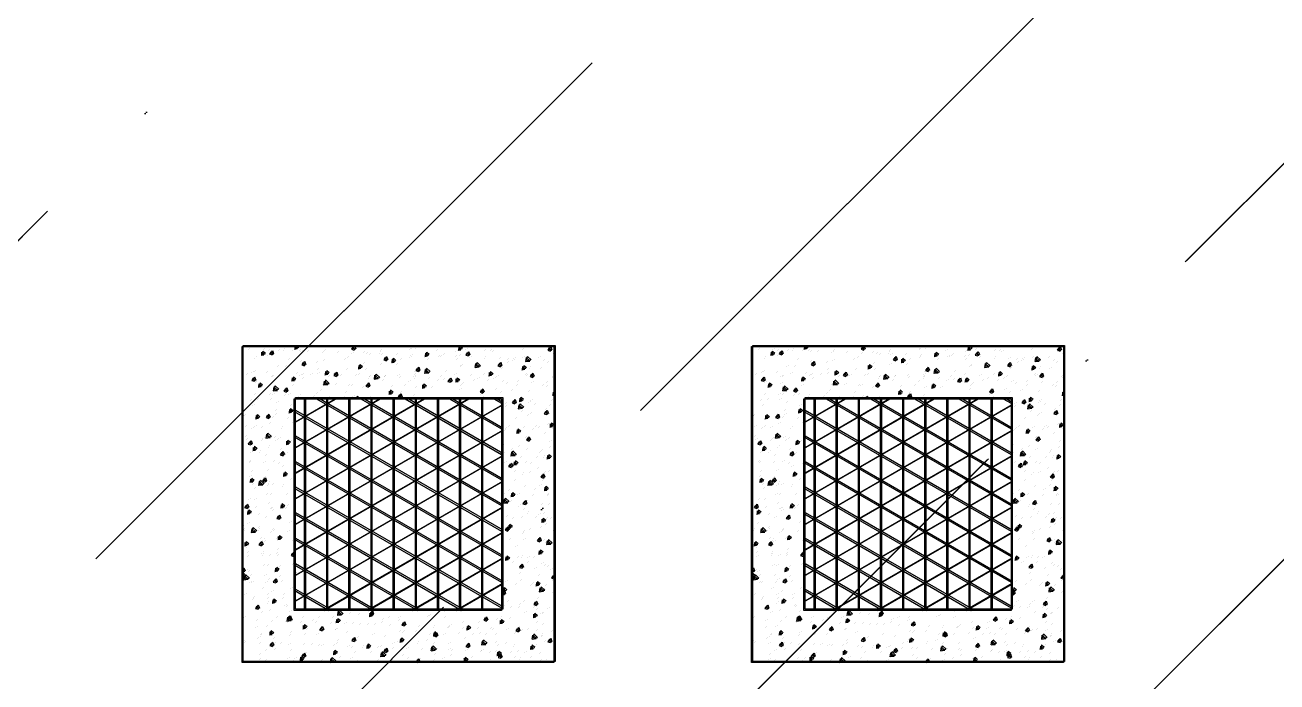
# Model space of a CAD drawing. Header units: inches. Extents: x 4821 to 127877, y 58012 to 433683.
# Drawn here: x 74521 to 78068, y 373165 to 375027 of the extents above; entities that cross this region are included whole.
import ezdxf

# ---------------------------------------------------------------- set-up
doc = ezdxf.new("R2010")
doc.units = ezdxf.units.IN
doc.header["$MEASUREMENT"] = 0
for name, color, linetype in [('A-WALL', 53, 'Continuous'), ('ALL PLAN$0$001-DRAINAGE SYSTEM$0$PL-DR-FITTING', 1, 'Continuous'), ('ALL PLAN$0$001-DRAINAGE SYSTEM$0$PL-DR-SYMBOL', 180, 'Continuous'), ('Cloums$0$A-COL-HAT', 8, 'Continuous'), ('NECB-COLUM', 50, 'Continuous')]:
    doc.layers.add(name, color=color, linetype=linetype)

# ---------------------------------------------------------------- blocks, each defined once
blk = doc.blocks.new('COL BASEMT')
at = {"layer": 'Cloums$0$A-COL-HAT'}
h = blk.add_hatch(dxfattribs=at)
h.set_pattern_fill('ANSI31', color=256, scale=500)
h.set_pattern_definition([(45, (1452118.876, 42013.15), (-44.194174, 44.194174), [])])
h.paths.add_polyline_path([(1693546.9, 345626), (1693946.9, 345626), (1693950.9, 348875.9), (1693546.9, 348875.9)])
h.paths.add_polyline_path([(1688721.9, 335900.9), (1689121.5, 335900.9), (1689121.9, 337327), (1693949.2, 337327), (1693946.9, 345126), (1693546.9, 345126), (1693546.9, 337727), (1688721.9, 337727)])
h.paths.add_polyline_path([(1641271.9, 335200.9), (1640873.7, 335200.9), (1640871.9, 323973.1), (1689121.9, 323973.1), (1689121.4, 335200.9), (1688721.9, 335200.9), (1688721.9, 324373.1), (1641271.9, 324373.1)])
edge = h.paths.add_edge_path()
edge.add_line((1636446.9, 345126), (1636046.9, 345126))
edge.add_line((1636046.9, 345126), (1636049, 337698.9))
edge.add_arc((1626263.1, 338211), 9799.3, 305.31502, 357.00429, ccw=False)
edge.add_line((1631927.8, 330215), (1632171.5, 329896.4))
edge.add_arc((1626336.8, 338141.4), 10100.7, 305.28586, 355.37518)
edge.add_line((1636404.6, 337327), (1640874, 337327))
edge.add_line((1640874, 337327), (1640873.8, 335900.9))
edge.add_line((1640873.8, 335900.9), (1641271.9, 335900.9))
edge.add_line((1641271.9, 335900.9), (1641271.9, 337725.9))
edge.add_line((1641271.9, 337725.9), (1636446.9, 337725.9))
edge.add_line((1636446.9, 337725.9), (1636446.9, 345126))
h.paths.add_polyline_path([(1636046.9, 345626), (1636446.9, 345626), (1636446.9, 348875.9), (1636048.9, 348875.9)])
blk = doc.blocks.new('ALL PLAN$0$001-DRAINAGE SYSTEM$0$IC')
at = {"layer": 'ALL PLAN$0$001-DRAINAGE SYSTEM$0$PL-DR-FITTING'}
for p, q in [((-0.4537, 0.4619), (0.4537, 0.4619)), ((-0.4537, -0.4327), (-0.4537, 0.4619)), ((0.4537, 0.4619), (0.4537, -0.4327)), ((-0.3037, 0.2892), (-0.2906, 0.3119)), ((-0.3037, 0.1622), (-0.2173, 0.3119)), ((-0.3037, 0.0352), (-0.1439, 0.3119)), ((-0.3037, -0.0918), (-0.0706, 0.3119)), ((-0.3037, -0.2188), (0.0027, 0.3119)), ((-0.3037, 0.3119), (0.3037, 0.3119)), ((-0.3037, -0.2827), (-0.3037, 0.3119)), ((0.0592, -0.2827), (-0.2841, 0.3119)), ((-0.2673, -0.2827), (0.076, 0.3119)), ((0.1325, -0.2827), (-0.2108, 0.3119)), ((-0.1939, -0.2827), (0.1494, 0.3119)), ((0.2058, -0.2827), (-0.1375, 0.3119)), ((-0.1206, -0.2827), (0.2227, 0.3119)), ((0.2791, -0.2827), (-0.0642, 0.3119)), ((-0.0473, -0.2827), (0.296, 0.3119)), ((0.3037, -0.1982), (0.0092, 0.3119)), ((0.3037, -0.0712), (0.0825, 0.3119)), ((0.3037, 0.0558), (0.1558, 0.3119)), ((0.3037, 0.1828), (0.2291, 0.3119)), ((0.3037, 0.3098), (0.3025, 0.3119)), ((0.3037, 0.3119), (0.3037, -0.2827)), ((-0.3037, 0.254), (0.3037, 0.254)), ((-0.0142, -0.2827), (-0.3037, 0.2188)), ((-0.3037, 0.1905), (0.3037, 0.1905)), ((0.026, -0.2827), (0.3037, 0.1982)), ((-0.3037, 0.127), (0.3037, 0.127)), ((-0.0875, -0.2827), (-0.3037, 0.0918)), ((-0.3037, 0.0635), (0.3037, 0.0635)), ((0.0994, -0.2827), (0.3037, 0.0712)), ((-0.3037, 0), (0.3037, 0)), ((-0.1608, -0.2827), (-0.3037, -0.0352)), ((-0.3037, -0.0635), (0.3037, -0.0635)), ((0.1727, -0.2827), (0.3037, -0.0558)), ((-0.3037, -0.127), (0.3037, -0.127)), ((-0.2341, -0.2827), (-0.3037, -0.1622)), ((-0.3037, -0.1905), (0.3037, -0.1905)), ((0.246, -0.2827), (0.3037, -0.1828)), ((-0.3037, -0.254), (0.3037, -0.254)), ((0.3037, -0.2827), (-0.3037, -0.2827)), ((0.4537, -0.4327), (-0.4537, -0.4327))]:
    blk.add_line(p, q, dxfattribs=at)
at = {"layer": 'ALL PLAN$0$001-DRAINAGE SYSTEM$0$PL-DR-SYMBOL'}
for p, q in [((-0.45, 0.4492), (-0.4411, 0.4526)), ((-0.4496, 0.4487), (-0.4433, 0.4444)), ((-0.4431, 0.4445), (-0.4405, 0.4522)), ((-0.4399, 0.4462), (-0.4399, 0.4462)), ((-0.4342, 0.4597), (-0.4342, 0.4597)), ((-0.4144, 0.4322), (-0.4144, 0.4322)), ((-0.4074, 0.4427), (-0.4074, 0.4427)), ((-0.3664, 0.4569), (-0.3664, 0.4569)), ((-0.3658, 0.4589), (-0.3658, 0.4589)), ((-0.3492, 0.4412), (-0.3492, 0.4412)), ((-0.3396, 0.4398), (-0.3396, 0.4398)), ((-0.3227, 0.4597), (-0.3208, 0.4619)), ((-0.3226, 0.4595), (-0.3151, 0.4588)), ((-0.3135, 0.4578), (-0.3142, 0.4619)), ((-0.2986, 0.454), (-0.2986, 0.454)), ((-0.285, 0.4493), (-0.285, 0.4493)), ((-0.2718, 0.4369), (-0.2718, 0.4369)), ((-0.2675, 0.439), (-0.2586, 0.4425)), ((-0.2671, 0.4385), (-0.2608, 0.4343)), ((-0.2608, 0.4401), (-0.2608, 0.4401)), ((-0.2606, 0.4343), (-0.258, 0.442)), ((-0.2316, 0.4517), (-0.2255, 0.459)), ((-0.2316, 0.4515), (-0.224, 0.4508)), ((-0.2308, 0.4511), (-0.2308, 0.4511)), ((-0.229, 0.4443), (-0.229, 0.4443)), ((-0.2224, 0.4498), (-0.2239, 0.4578)), ((-0.219, 0.4588), (-0.219, 0.4588)), ((-0.2041, 0.4341), (-0.2041, 0.4341)), ((-0.1809, 0.4506), (-0.1809, 0.4506)), ((-0.163, 0.4483), (-0.163, 0.4483)), ((-0.1405, 0.4437), (-0.1344, 0.451)), ((-0.1405, 0.4435), (-0.1329, 0.4429)), ((-0.1363, 0.4312), (-0.1363, 0.4312)), ((-0.1313, 0.4419), (-0.1328, 0.4498)), ((-0.1007, 0.4612), (-0.1007, 0.4612)), ((-0.0952, 0.4454), (-0.0952, 0.4454)), ((-0.0912, 0.4336), (-0.0912, 0.4336)), ((-0.085, 0.4289), (-0.0761, 0.4323)), ((-0.0781, 0.4241), (-0.0755, 0.4318)), ((-0.0748, 0.434), (-0.0748, 0.434)), ((-0.0494, 0.4358), (-0.0433, 0.4431)), ((-0.0494, 0.4356), (-0.0418, 0.4349)), ((-0.0402, 0.4339), (-0.0417, 0.4418)), ((-0.0274, 0.4425), (-0.0274, 0.4425)), ((-0.0253, 0.4431), (-0.0253, 0.4431)), ((-0.0216, 0.4619), (-0.0204, 0.4617)), ((-0.0007, 0.4467), (-0.0007, 0.4467)), ((0.026, 0.4322), (0.026, 0.4322)), ((0.0399, 0.4521), (0.0399, 0.4521)), ((0.0404, 0.4397), (0.0404, 0.4397)), ((0.0417, 0.4278), (0.0478, 0.4351)), ((0.0509, 0.4259), (0.0494, 0.4339)), ((0.0578, 0.4364), (0.0578, 0.4364)), ((0.0733, 0.4594), (0.0733, 0.4594)), ((0.1034, 0.4433), (0.1133, 0.4536)), ((0.1038, 0.4425), (0.1151, 0.4407)), ((0.1038, 0.4315), (0.1038, 0.4315)), ((0.1041, 0.4602), (0.1041, 0.4602)), ((0.1059, 0.4427), (0.1059, 0.4427)), ((0.1081, 0.4368), (0.1081, 0.4368)), ((0.1148, 0.441), (0.1134, 0.4531)), ((0.1759, 0.4339), (0.1759, 0.4339)), ((0.1778, 0.4442), (0.1778, 0.4442)), ((0.1861, 0.4533), (0.1861, 0.4533)), ((0.2043, 0.4597), (0.2101, 0.4619)), ((0.2046, 0.4591), (0.211, 0.4549)), ((0.2112, 0.4549), (0.2135, 0.4619)), ((0.2179, 0.4575), (0.2179, 0.4575)), ((0.2337, 0.4364), (0.2337, 0.4364)), ((0.239, 0.4222), (0.2489, 0.4325)), ((0.2437, 0.4311), (0.2437, 0.4311)), ((0.2504, 0.42), (0.2489, 0.4321)), ((0.2519, 0.457), (0.2519, 0.457)), ((0.2979, 0.4445), (0.2979, 0.4445)), ((0.3638, 0.454), (0.3638, 0.454)), ((0.3868, 0.4495), (0.3957, 0.4529)), ((0.3872, 0.449), (0.3935, 0.4447)), ((0.3927, 0.4348), (0.3927, 0.4348)), ((0.3937, 0.4448), (0.3963, 0.4524)), ((0.4485, 0.4379), (0.4485, 0.4379)), ((-0.4209, 0.419), (-0.4209, 0.419)), ((-0.3891, 0.4232), (-0.3891, 0.4232)), ((-0.3742, 0.3981), (-0.3653, 0.4015)), ((-0.3738, 0.3976), (-0.3675, 0.3933)), ((-0.3673, 0.3933), (-0.3647, 0.401)), ((-0.3507, 0.3989), (-0.3507, 0.3989)), ((-0.341, 0.4296), (-0.341, 0.4296)), ((-0.297, 0.3959), (-0.297, 0.3959)), ((-0.2866, 0.407), (-0.2866, 0.407)), ((-0.2229, 0.4086), (-0.2229, 0.4086)), ((-0.2206, 0.4165), (-0.2206, 0.4165)), ((-0.2143, 0.4006), (-0.2143, 0.4006)), ((-0.1554, 0.4255), (-0.1554, 0.4255)), ((-0.1488, 0.4213), (-0.1488, 0.4213)), ((-0.1341, 0.4111), (-0.1341, 0.4111)), ((-0.1023, 0.4153), (-0.1023, 0.4153)), ((-0.0846, 0.4284), (-0.0783, 0.4241)), ((-0.0685, 0.4283), (-0.0685, 0.4283)), ((-0.0542, 0.4216), (-0.0542, 0.4216)), ((-0.0444, 0.4061), (-0.0444, 0.4061)), ((-0.0268, 0.4008), (-0.0268, 0.4008)), ((-0.0007, 0.4255), (-0.0007, 0.4255)), ((0.0297, 0.4188), (0.0297, 0.4188)), ((0.0384, 0.4098), (0.0384, 0.4098)), ((0.0417, 0.4276), (0.0493, 0.4269)), ((0.0671, 0.4226), (0.0671, 0.4226)), ((0.0976, 0.4187), (0.1065, 0.4221)), ((0.0979, 0.4182), (0.1043, 0.4139)), ((0.1025, 0.4179), (0.1025, 0.4179)), ((0.1045, 0.414), (0.107, 0.4216)), ((0.1327, 0.4198), (0.1389, 0.4271)), ((0.1328, 0.4196), (0.1404, 0.419)), ((0.1349, 0.4197), (0.1349, 0.4197)), ((0.142, 0.4179), (0.1405, 0.4259)), ((0.1527, 0.4032), (0.1527, 0.4032)), ((0.1685, 0.4274), (0.1685, 0.4274)), ((0.1845, 0.4074), (0.1845, 0.4074)), ((0.2027, 0.4169), (0.2027, 0.4169)), ((0.2238, 0.4118), (0.23, 0.4191)), ((0.2239, 0.4116), (0.2315, 0.411)), ((0.2263, 0.3998), (0.2263, 0.3998)), ((0.2331, 0.41), (0.2316, 0.4179)), ((0.2326, 0.4137), (0.2326, 0.4137)), ((0.2394, 0.4214), (0.2507, 0.4197)), ((0.2705, 0.414), (0.2705, 0.414)), ((0.2801, 0.4085), (0.289, 0.4119)), ((0.2805, 0.408), (0.2868, 0.4038)), ((0.287, 0.4038), (0.2896, 0.4115)), ((0.2963, 0.4022), (0.2963, 0.4022)), ((0.3004, 0.4125), (0.3004, 0.4125)), ((0.3115, 0.4282), (0.3115, 0.4282)), ((0.3128, 0.4243), (0.3128, 0.4243)), ((0.3149, 0.4039), (0.321, 0.4112)), ((0.315, 0.4037), (0.3226, 0.403)), ((0.3242, 0.402), (0.3227, 0.41)), ((0.3383, 0.4112), (0.3383, 0.4112)), ((0.3446, 0.4284), (0.3446, 0.4284)), ((0.3623, 0.4118), (0.3623, 0.4118)), ((0.3745, 0.4252), (0.3745, 0.4252)), ((0.3745, 0.4012), (0.3844, 0.4115)), ((0.3749, 0.4004), (0.3862, 0.3987)), ((0.3793, 0.4253), (0.3793, 0.4253)), ((0.3859, 0.399), (0.3845, 0.411)), ((0.406, 0.3959), (0.4121, 0.4032)), ((0.4061, 0.4083), (0.4061, 0.4083)), ((0.4061, 0.3957), (0.4137, 0.395)), ((0.4152, 0.394), (0.4138, 0.402)), ((0.4275, 0.4207), (0.4275, 0.4207)), ((0.4394, 0.3952), (0.4394, 0.3952)), ((0.4471, 0.4225), (0.4471, 0.4225)), ((-0.4451, 0.3704), (-0.4451, 0.3704)), ((-0.4225, 0.3731), (-0.4225, 0.3731)), ((-0.4219, 0.3826), (-0.412, 0.3929)), ((-0.4215, 0.3818), (-0.4102, 0.3801)), ((-0.4159, 0.3899), (-0.4159, 0.3899)), ((-0.4105, 0.3804), (-0.4119, 0.3924)), ((-0.3962, 0.3721), (-0.3901, 0.3794)), ((-0.3961, 0.3719), (-0.3885, 0.3712)), ((-0.3917, 0.3923), (-0.3917, 0.3923)), ((-0.387, 0.3702), (-0.3884, 0.3782)), ((-0.3744, 0.3795), (-0.3744, 0.3795)), ((-0.371, 0.3831), (-0.371, 0.3831)), ((-0.3239, 0.3894), (-0.3239, 0.3894)), ((-0.3051, 0.3641), (-0.299, 0.3714)), ((-0.305, 0.3639), (-0.2974, 0.3633)), ((-0.2959, 0.3623), (-0.2973, 0.3702)), ((-0.2942, 0.39), (-0.2942, 0.39)), ((-0.2881, 0.3647), (-0.2881, 0.3647)), ((-0.2863, 0.3616), (-0.2765, 0.3719)), ((-0.2859, 0.3608), (-0.2747, 0.359)), ((-0.275, 0.3593), (-0.2764, 0.3714)), ((-0.2665, 0.368), (-0.2665, 0.368)), ((-0.2624, 0.3942), (-0.2624, 0.3942)), ((-0.2561, 0.3866), (-0.2561, 0.3866)), ((-0.2221, 0.3743), (-0.2221, 0.3743)), ((-0.214, 0.3562), (-0.2079, 0.3635)), ((-0.2048, 0.3543), (-0.2062, 0.3623)), ((-0.1925, 0.3807), (-0.1925, 0.3807)), ((-0.1917, 0.3879), (-0.1828, 0.3913)), ((-0.1913, 0.3874), (-0.185, 0.3831)), ((-0.1883, 0.3837), (-0.1883, 0.3837)), ((-0.1848, 0.3832), (-0.1822, 0.3908)), ((-0.1675, 0.361), (-0.1675, 0.361)), ((-0.1569, 0.3832), (-0.1569, 0.3832)), ((-0.1357, 0.3652), (-0.1357, 0.3652)), ((-0.1205, 0.3808), (-0.1205, 0.3808)), ((-0.1184, 0.3934), (-0.1184, 0.3934)), ((-0.0928, 0.3913), (-0.0928, 0.3913)), ((-0.0876, 0.3715), (-0.0876, 0.3715)), ((-0.0527, 0.378), (-0.0527, 0.378)), ((-0.0091, 0.3777), (-0.0003, 0.3812)), ((-0.0088, 0.3772), (-0.0024, 0.373)), ((-0.0074, 0.3821), (-0.0074, 0.3821)), ((-0.0022, 0.373), (0.0003, 0.3807)), ((0.0042, 0.3617), (0.0042, 0.3617)), ((0.0151, 0.3751), (0.0151, 0.3751)), ((0.0244, 0.3863), (0.0244, 0.3863)), ((0.0368, 0.3675), (0.0368, 0.3675)), ((0.0725, 0.3926), (0.0725, 0.3926)), ((0.0782, 0.3744), (0.0782, 0.3744)), ((0.0829, 0.3723), (0.0829, 0.3723)), ((0.101, 0.3756), (0.101, 0.3756)), ((0.1507, 0.3694), (0.1507, 0.3694)), ((0.1523, 0.3871), (0.1523, 0.3871)), ((0.167, 0.3852), (0.167, 0.3852)), ((0.1734, 0.3676), (0.1823, 0.371)), ((0.1737, 0.3671), (0.1801, 0.3628)), ((0.1803, 0.3628), (0.1828, 0.3705)), ((0.1991, 0.3636), (0.1991, 0.3636)), ((0.2185, 0.3665), (0.2185, 0.3665)), ((0.2322, 0.3941), (0.2322, 0.3941)), ((0.2793, 0.3742), (0.2793, 0.3742)), ((0.2863, 0.3637), (0.2863, 0.3637)), ((0.2948, 0.36), (0.2948, 0.36)), ((0.3111, 0.3784), (0.3111, 0.3784)), ((0.3541, 0.3608), (0.3541, 0.3608)), ((0.3559, 0.3574), (0.3648, 0.3608)), ((0.3592, 0.3847), (0.3592, 0.3847)), ((0.3607, 0.3695), (0.3607, 0.3695)), ((0.3628, 0.3527), (0.3654, 0.3603)), ((0.4259, 0.3784), (0.4259, 0.3784)), ((0.4433, 0.3622), (0.4433, 0.3622)), ((-0.4175, 0.3477), (-0.4175, 0.3477)), ((-0.4164, 0.3274), (-0.4164, 0.3274)), ((-0.4147, 0.3425), (-0.4147, 0.3425)), ((-0.4078, 0.3294), (-0.4078, 0.3294)), ((-0.3522, 0.3566), (-0.3522, 0.3566)), ((-0.3486, 0.3245), (-0.3486, 0.3245)), ((-0.3406, 0.3553), (-0.3406, 0.3553)), ((-0.3276, 0.3399), (-0.3276, 0.3399)), ((-0.2984, 0.347), (-0.2895, 0.3504)), ((-0.298, 0.3464), (-0.2917, 0.3422)), ((-0.2958, 0.3441), (-0.2958, 0.3441)), ((-0.2915, 0.3422), (-0.2889, 0.3499)), ((-0.2477, 0.3505), (-0.2477, 0.3505)), ((-0.2237, 0.332), (-0.2237, 0.332)), ((-0.218, 0.3235), (-0.218, 0.3235)), ((-0.2139, 0.356), (-0.2063, 0.3553)), ((-0.1585, 0.3409), (-0.1585, 0.3409)), ((-0.1508, 0.3406), (-0.1409, 0.3509)), ((-0.1504, 0.3398), (-0.1391, 0.338)), ((-0.144, 0.3362), (-0.144, 0.3362)), ((-0.1394, 0.3383), (-0.1408, 0.3504)), ((-0.1229, 0.3482), (-0.1168, 0.3555)), ((-0.1228, 0.348), (-0.1152, 0.3473)), ((-0.1159, 0.3368), (-0.107, 0.3402)), ((-0.1155, 0.3363), (-0.1092, 0.332)), ((-0.1137, 0.3463), (-0.1152, 0.3543)), ((-0.109, 0.332), (-0.1064, 0.3397)), ((-0.0943, 0.349), (-0.0943, 0.349)), ((-0.0699, 0.349), (-0.0699, 0.349)), ((-0.0408, 0.332), (-0.0408, 0.332)), ((-0.0318, 0.3402), (-0.0257, 0.3475)), ((-0.0317, 0.34), (-0.0242, 0.3394)), ((-0.0284, 0.3586), (-0.0284, 0.3586)), ((-0.0226, 0.3384), (-0.0241, 0.3463)), ((-0.0153, 0.3195), (-0.0054, 0.3299)), ((-0.0091, 0.3362), (-0.0091, 0.3362)), ((-0.0039, 0.3173), (-0.0053, 0.3294)), ((0.0353, 0.3252), (0.0353, 0.3252)), ((0.039, 0.3425), (0.039, 0.3425)), ((0.0593, 0.3323), (0.0654, 0.3396)), ((0.0593, 0.3321), (0.0669, 0.3314)), ((0.0667, 0.3266), (0.0756, 0.33)), ((0.0685, 0.3304), (0.067, 0.3383)), ((0.067, 0.3261), (0.0734, 0.3218)), ((0.0736, 0.3219), (0.0761, 0.3295)), ((0.0994, 0.3334), (0.0994, 0.3334)), ((0.1192, 0.3531), (0.1192, 0.3531)), ((0.1504, 0.3243), (0.1565, 0.3316)), ((0.1504, 0.3241), (0.158, 0.3234)), ((0.151, 0.3573), (0.151, 0.3573)), ((0.1596, 0.3224), (0.1581, 0.3304)), ((0.1654, 0.3429), (0.1654, 0.3429)), ((0.2211, 0.324), (0.2211, 0.324)), ((0.2306, 0.3518), (0.2306, 0.3518)), ((0.2415, 0.3163), (0.2476, 0.3236)), ((0.2459, 0.3241), (0.2459, 0.3241)), ((0.2777, 0.3283), (0.2777, 0.3283)), ((0.2952, 0.3367), (0.2952, 0.3367)), ((0.3258, 0.3346), (0.3258, 0.3346)), ((0.3563, 0.3569), (0.3626, 0.3526)), ((0.3592, 0.3272), (0.3592, 0.3272)), ((0.3692, 0.3495), (0.3692, 0.3495)), ((0.406, 0.3452), (0.406, 0.3452)), ((0.4219, 0.3579), (0.4219, 0.3579)), ((0.4244, 0.3361), (0.4244, 0.3361)), ((0.4378, 0.3493), (0.4378, 0.3493)), ((-0.419, 0.3054), (-0.419, 0.3054)), ((-0.4051, 0.306), (-0.3962, 0.3094)), ((-0.4047, 0.3055), (-0.3984, 0.3012)), ((-0.3982, 0.3013), (-0.3956, 0.3089)), ((-0.3896, 0.3103), (-0.3896, 0.3103)), ((-0.3662, 0.2981), (-0.3662, 0.2981)), ((-0.361, 0.2899), (-0.361, 0.2899)), ((-0.3538, 0.3143), (-0.3538, 0.3143)), ((-0.3293, 0.294), (-0.3293, 0.294)), ((-0.3218, 0.3075), (-0.3218, 0.3075)), ((-0.2896, 0.3225), (-0.2896, 0.3225)), ((-0.2808, 0.3217), (-0.2808, 0.3217)), ((-0.213, 0.3188), (-0.213, 0.3188)), ((-0.1692, 0.3151), (-0.1692, 0.3151)), ((-0.1452, 0.3159), (-0.1452, 0.3159)), ((-0.1211, 0.3215), (-0.1211, 0.3215)), ((-0.0774, 0.3131), (-0.0774, 0.3131)), ((-0.0299, 0.3163), (-0.0299, 0.3163)), ((-0.0149, 0.3187), (-0.0036, 0.317)), ((0.1657, 0.3135), (0.1657, 0.3135)), ((0.2415, 0.3161), (0.2491, 0.3155)), ((0.2507, 0.3144), (0.2492, 0.3224)), ((0.2492, 0.3164), (0.2581, 0.3199)), ((0.2496, 0.3159), (0.2555, 0.3119)), ((0.2562, 0.3119), (0.2587, 0.3194)), ((0.2932, 0.3177), (0.2932, 0.3177)), ((0.3256, 0.3089), (0.3256, 0.3089)), ((0.3293, 0.2959), (0.3293, 0.2959)), ((0.3325, 0.3084), (0.3387, 0.3156)), ((0.3326, 0.3081), (0.3402, 0.3075)), ((0.3418, 0.3065), (0.3403, 0.3144)), ((0.3726, 0.2951), (0.3726, 0.2951)), ((0.3971, 0.293), (0.3971, 0.293)), ((0.3997, 0.3216), (0.3997, 0.3216)), ((0.4044, 0.2992), (0.4044, 0.2992)), ((0.4228, 0.2939), (0.4228, 0.2939)), ((0.4236, 0.3004), (0.4298, 0.3077)), ((0.4237, 0.3002), (0.4313, 0.2995)), ((0.4329, 0.2985), (0.4314, 0.3065)), ((0.4317, 0.3063), (0.4406, 0.3097)), ((0.4321, 0.3057), (0.4384, 0.3015)), ((0.4386, 0.3015), (0.4412, 0.3092)), ((0.4525, 0.3056), (0.4525, 0.3056)), ((-0.4417, 0.2629), (-0.4417, 0.2629)), ((-0.4413, 0.2793), (-0.4413, 0.2793)), ((-0.4402, 0.2854), (-0.4402, 0.2854)), ((-0.4205, 0.2631), (-0.4205, 0.2631)), ((-0.3786, 0.2766), (-0.3724, 0.2839)), ((-0.3785, 0.2764), (-0.3709, 0.2757)), ((-0.3739, 0.26), (-0.3739, 0.26)), ((-0.3693, 0.2747), (-0.3708, 0.2827)), ((-0.3553, 0.272), (-0.3553, 0.272)), ((-0.3293, 0.2549), (-0.3204, 0.2583)), ((-0.3289, 0.2543), (-0.3226, 0.2501)), ((-0.3224, 0.2501), (-0.3198, 0.2578)), ((-0.3061, 0.2571), (-0.3061, 0.2571)), ((0.325, 0.2653), (0.3339, 0.2687)), ((0.3254, 0.2648), (0.3317, 0.2605)), ((0.3319, 0.2606), (0.3345, 0.2682)), ((0.3561, 0.2788), (0.3561, 0.2788)), ((0.3576, 0.2849), (0.3576, 0.2849)), ((0.3741, 0.2644), (0.3741, 0.2644)), ((0.3914, 0.2565), (0.4012, 0.2668)), ((0.3918, 0.2557), (0.403, 0.2539)), ((0.4027, 0.2542), (0.4013, 0.2663)), ((0.4191, 0.2555), (0.4191, 0.2555)), ((0.4213, 0.2516), (0.4213, 0.2516)), ((0.4239, 0.276), (0.4239, 0.276)), ((0.4482, 0.2771), (0.4482, 0.2771)), ((-0.436, 0.2139), (-0.4271, 0.2173)), ((-0.4291, 0.2092), (-0.4265, 0.2168)), ((-0.4221, 0.2208), (-0.4221, 0.2208)), ((-0.405, 0.2379), (-0.3952, 0.2482)), ((-0.4046, 0.2371), (-0.3934, 0.2353)), ((-0.3937, 0.2356), (-0.3951, 0.2477)), ((-0.3945, 0.2398), (-0.3945, 0.2398)), ((-0.3714, 0.2223), (-0.3714, 0.2223)), ((-0.3627, 0.244), (-0.3627, 0.244)), ((-0.3569, 0.2298), (-0.3569, 0.2298)), ((-0.3146, 0.2503), (-0.3146, 0.2503)), ((0.3041, 0.2313), (0.3041, 0.2313)), ((0.3392, 0.245), (0.3392, 0.245)), ((0.3502, 0.2128), (0.3563, 0.2201)), ((0.3561, 0.2427), (0.3561, 0.2427)), ((0.3594, 0.2109), (0.3579, 0.2189)), ((0.371, 0.2492), (0.371, 0.2492)), ((0.3719, 0.2285), (0.3719, 0.2285)), ((0.4008, 0.2142), (0.4097, 0.2176)), ((0.4077, 0.2094), (0.4103, 0.2171)), ((0.4397, 0.2256), (0.4397, 0.2256)), ((-0.452, 0.189), (-0.4459, 0.1963)), ((-0.452, 0.1888), (-0.4444, 0.1882)), ((-0.4455, 0.2096), (-0.4455, 0.2096)), ((-0.4428, 0.1871), (-0.4443, 0.1951)), ((-0.4396, 0.1809), (-0.4396, 0.1809)), ((-0.4356, 0.2134), (-0.4293, 0.2091)), ((-0.4279, 0.1897), (-0.4279, 0.1897)), ((-0.415, 0.1817), (-0.415, 0.1817)), ((-0.3986, 0.1951), (-0.3986, 0.1951)), ((-0.3961, 0.1939), (-0.3961, 0.1939)), ((-0.3609, 0.1811), (-0.3548, 0.1883)), ((-0.3609, 0.1808), (-0.3533, 0.1802)), ((-0.3584, 0.1875), (-0.3584, 0.1875)), ((-0.3517, 0.1792), (-0.3532, 0.1871)), ((-0.348, 0.2002), (-0.348, 0.2002)), ((-0.341, 0.1944), (-0.341, 0.1944)), ((-0.3308, 0.1922), (-0.3308, 0.1922)), ((0.3058, 0.1949), (0.3058, 0.1949)), ((0.3376, 0.1991), (0.3376, 0.1991)), ((0.3502, 0.2126), (0.3578, 0.212)), ((0.3546, 0.2004), (0.3546, 0.2004)), ((0.3689, 0.1886), (0.3689, 0.1886)), ((0.3857, 0.2054), (0.3857, 0.2054)), ((0.4012, 0.2137), (0.4075, 0.2094)), ((0.4198, 0.2093), (0.4198, 0.2093)), ((0.4413, 0.2049), (0.4474, 0.2121)), ((0.4413, 0.2047), (0.4489, 0.204)), ((0.4429, 0.2013), (0.4429, 0.2013)), ((0.4505, 0.203), (0.449, 0.2109)), ((-0.4295, 0.1438), (-0.4295, 0.1438)), ((-0.4236, 0.1785), (-0.4236, 0.1785)), ((-0.3814, 0.1501), (-0.3814, 0.1501)), ((-0.3718, 0.178), (-0.3718, 0.178)), ((-0.3602, 0.1628), (-0.3513, 0.1662)), ((-0.36, 0.1452), (-0.36, 0.1452)), ((-0.3598, 0.1622), (-0.3535, 0.158)), ((-0.3533, 0.158), (-0.3507, 0.1657)), ((-0.304, 0.1752), (-0.304, 0.1752)), ((0.3042, 0.149), (0.3042, 0.149)), ((0.3061, 0.1494), (0.3061, 0.1494)), ((0.3252, 0.148), (0.3252, 0.148)), ((0.3471, 0.1636), (0.3471, 0.1636)), ((0.3523, 0.1553), (0.3523, 0.1553)), ((0.353, 0.1581), (0.353, 0.1581)), ((0.3739, 0.1465), (0.3739, 0.1465)), ((0.3993, 0.1608), (0.3993, 0.1608)), ((0.4149, 0.1607), (0.4149, 0.1607)), ((0.4182, 0.167), (0.4182, 0.167)), ((0.4325, 0.1659), (0.4325, 0.1659)), ((0.4417, 0.1437), (0.4417, 0.1437)), ((-0.4406, 0.1246), (-0.4406, 0.1246)), ((-0.4252, 0.1363), (-0.4252, 0.1363)), ((-0.4239, 0.1305), (-0.4239, 0.1305)), ((-0.3665, 0.1373), (-0.3665, 0.1373)), ((-0.3561, 0.1277), (-0.3561, 0.1277)), ((-0.3346, 0.1106), (-0.3346, 0.1106)), ((0.3515, 0.1158), (0.3515, 0.1158)), ((0.3678, 0.1173), (0.3739, 0.1246)), ((0.3679, 0.1171), (0.3755, 0.1164)), ((0.3699, 0.1221), (0.3788, 0.1255)), ((0.3703, 0.1216), (0.3766, 0.1173)), ((0.377, 0.1154), (0.3755, 0.1234)), ((0.3768, 0.1173), (0.3794, 0.125)), ((0.3991, 0.1158), (0.3991, 0.1158)), ((0.4082, 0.1117), (0.4181, 0.1221)), ((0.4086, 0.1109), (0.4199, 0.1092)), ((0.4167, 0.1248), (0.4167, 0.1248)), ((0.4196, 0.1095), (0.4182, 0.1216)), ((0.4309, 0.12), (0.4309, 0.12)), ((0.4478, 0.1163), (0.4478, 0.1163)), ((-0.4344, 0.0935), (-0.4283, 0.1008)), ((-0.4343, 0.0933), (-0.4268, 0.0926)), ((-0.4252, 0.0916), (-0.4267, 0.0996)), ((-0.4267, 0.094), (-0.4267, 0.094)), ((-0.4148, 0.1), (-0.4148, 0.1)), ((-0.3911, 0.0707), (-0.3822, 0.0741)), ((-0.3882, 0.0931), (-0.3783, 0.1035)), ((-0.3878, 0.0923), (-0.3765, 0.0906)), ((-0.3842, 0.0659), (-0.3816, 0.0736)), ((-0.3768, 0.0909), (-0.3782, 0.103)), ((-0.3615, 0.1029), (-0.3615, 0.1029)), ((-0.3433, 0.0855), (-0.3372, 0.0928)), ((-0.3433, 0.0853), (-0.3357, 0.0847)), ((-0.3341, 0.0836), (-0.3356, 0.0916)), ((0.3189, 0.1052), (0.3189, 0.1052)), ((0.3219, 0.099), (0.3219, 0.099)), ((0.3499, 0.0735), (0.3499, 0.0735)), ((0.3737, 0.1036), (0.3737, 0.1036)), ((0.3897, 0.0962), (0.3897, 0.0962)), ((0.4151, 0.0825), (0.4151, 0.0825)), ((0.4456, 0.0762), (0.4456, 0.0762)), ((0.4457, 0.0709), (0.4537, 0.074)), ((-0.4486, 0.0656), (-0.4486, 0.0656)), ((-0.4482, 0.0499), (-0.4482, 0.0499)), ((-0.4459, 0.0488), (-0.4459, 0.0488)), ((-0.4283, 0.0517), (-0.4283, 0.0517)), ((-0.4218, 0.0486), (-0.4218, 0.0486)), ((-0.3907, 0.0701), (-0.3844, 0.0659)), ((-0.3808, 0.0628), (-0.3808, 0.0628)), ((-0.3718, 0.0615), (-0.3718, 0.0615)), ((-0.368, 0.0605), (-0.368, 0.0605)), ((-0.3631, 0.0607), (-0.3631, 0.0607)), ((-0.354, 0.0457), (-0.354, 0.0457)), ((-0.3362, 0.0647), (-0.3362, 0.0647)), ((-0.313, 0.0599), (-0.313, 0.0599)), ((0.3657, 0.0657), (0.3657, 0.0657)), ((0.3975, 0.0699), (0.3975, 0.0699)), ((0.4136, 0.0402), (0.4136, 0.0402)), ((0.4425, 0.0405), (0.4425, 0.0405)), ((0.4461, 0.0704), (0.4524, 0.0662)), ((0.4526, 0.0662), (0.4537, 0.0694)), ((-0.4298, 0.0094), (-0.4298, 0.0094)), ((-0.4168, -0.002), (-0.4107, 0.0053)), ((-0.4154, 0.0209), (-0.4154, 0.0209)), ((-0.4076, -0.0039), (-0.409, 0.004)), ((-0.4014, 0.0104), (-0.4014, 0.0104)), ((-0.3696, 0.0146), (-0.3696, 0.0146)), ((-0.3646, 0.0184), (-0.3646, 0.0184)), ((-0.3414, 0.0336), (-0.3414, 0.0336)), ((-0.3215, 0.0209), (-0.3215, 0.0209)), ((-0.3153, 0.0195), (-0.3064, 0.023)), ((-0.3149, 0.019), (-0.3086, 0.0148)), ((-0.3084, 0.0148), (-0.3058, 0.0225)), ((0.3239, 0.0171), (0.3239, 0.0171)), ((0.3323, 0.0156), (0.3323, 0.0156)), ((0.339, 0.03), (0.3479, 0.0334)), ((0.3394, 0.0295), (0.3457, 0.0252)), ((0.3459, 0.0252), (0.3485, 0.0329)), ((0.3484, 0.0313), (0.3484, 0.0313)), ((0.3641, 0.0198), (0.3641, 0.0198)), ((0.3649, 0.0313), (0.3649, 0.0313)), ((0.3685, 0.0278), (0.3685, 0.0278)), ((0.3854, 0.0218), (0.3915, 0.0291)), ((0.3855, 0.0216), (0.3931, 0.0209)), ((0.3917, 0.0142), (0.3917, 0.0142)), ((0.3946, 0.0199), (0.3932, 0.0278)), ((0.4122, 0.0261), (0.4122, 0.0261)), ((0.4327, 0.0284), (0.4327, 0.0284)), ((-0.4314, -0.0328), (-0.4314, -0.0328)), ((-0.422, -0.0214), (-0.4131, -0.018)), ((-0.4216, -0.0219), (-0.4153, -0.0262)), ((-0.4167, -0.0022), (-0.4091, -0.0029)), ((-0.4151, -0.0262), (-0.4125, -0.0185)), ((-0.4061, -0.0018), (-0.4061, -0.0018)), ((-0.403, -0.0355), (-0.403, -0.0355)), ((-0.3669, -0.0235), (-0.3669, -0.0235)), ((-0.3661, -0.0239), (-0.3661, -0.0239)), ((-0.3549, -0.0292), (-0.3549, -0.0292)), ((-0.3383, -0.0046), (-0.3383, -0.0046)), ((-0.3257, -0.01), (-0.3196, -0.0027)), ((-0.3256, -0.0102), (-0.318, -0.0109)), ((-0.3165, -0.0119), (-0.3179, -0.0039)), ((0.3248, -0.0128), (0.3248, -0.0128)), ((0.3307, -0.0303), (0.3307, -0.0303)), ((0.3397, -0.0333), (0.3397, -0.0333)), ((0.3468, -0.011), (0.3468, -0.011)), ((0.3788, -0.024), (0.3788, -0.024)), ((0.3989, -0.0001), (0.3989, -0.0001)), ((0.412, -0.0021), (0.412, -0.0021)), ((0.4148, -0.0211), (0.4237, -0.0177)), ((0.4152, -0.0217), (0.4215, -0.0259)), ((0.4217, -0.0259), (0.4243, -0.0182)), ((0.425, -0.033), (0.4349, -0.0227)), ((0.4254, -0.0338), (0.4367, -0.0355)), ((0.4364, -0.0352), (0.435, -0.0232)), ((-0.441, -0.0363), (-0.441, -0.0363)), ((-0.4348, -0.0397), (-0.4348, -0.0397)), ((-0.4308, -0.0667), (-0.4308, -0.0667)), ((-0.3714, -0.0516), (-0.3615, -0.0413)), ((-0.371, -0.0524), (-0.3597, -0.0541)), ((-0.3677, -0.0662), (-0.3677, -0.0662)), ((-0.363, -0.0695), (-0.363, -0.0695)), ((-0.36, -0.0538), (-0.3614, -0.0418)), ((-0.3462, -0.0726), (-0.3373, -0.0691)), ((-0.3393, -0.0773), (-0.3367, -0.0696)), ((-0.3081, -0.0687), (-0.3081, -0.0687)), ((0.3081, -0.0621), (0.317, -0.0587)), ((0.3085, -0.0626), (0.3148, -0.0669)), ((0.3119, -0.0658), (0.3181, -0.0585)), ((0.312, -0.066), (0.3196, -0.0667)), ((0.315, -0.0668), (0.3176, -0.0592)), ((0.3212, -0.0677), (0.3197, -0.0597)), ((0.3453, -0.0533), (0.3453, -0.0533)), ((0.3734, -0.0572), (0.3734, -0.0572)), ((0.403, -0.0738), (0.4092, -0.0665)), ((0.4075, -0.0362), (0.4075, -0.0362)), ((0.4105, -0.0444), (0.4105, -0.0444)), ((0.4123, -0.0756), (0.4108, -0.0677)), ((0.4255, -0.0635), (0.4255, -0.0635)), ((0.4474, -0.0445), (0.4474, -0.0445)), ((-0.4364, -0.0856), (-0.4364, -0.0856)), ((-0.4329, -0.0751), (-0.4329, -0.0751)), ((-0.404, -0.0837), (-0.404, -0.0837)), ((-0.3992, -0.0976), (-0.3931, -0.0903)), ((-0.3991, -0.0978), (-0.3915, -0.0984)), ((-0.3899, -0.0994), (-0.3914, -0.0915)), ((-0.3883, -0.0793), (-0.3883, -0.0793)), ((-0.3722, -0.0993), (-0.3722, -0.0993)), ((-0.3458, -0.0731), (-0.3395, -0.0773)), ((-0.3362, -0.0866), (-0.3362, -0.0866)), ((-0.3081, -0.1055), (-0.3037, -0.1003)), ((-0.308, -0.1057), (-0.3037, -0.1061)), ((-0.3051, -0.1003), (-0.3051, -0.1003)), ((0.3149, -0.0982), (0.3149, -0.0982)), ((0.3437, -0.0956), (0.3437, -0.0956)), ((0.3453, -0.0741), (0.3453, -0.0741)), ((0.3827, -0.1011), (0.3827, -0.1011)), ((0.4031, -0.074), (0.4107, -0.0746)), ((0.4089, -0.0866), (0.4089, -0.0866)), ((0.4505, -0.1039), (0.4505, -0.1039)), ((-0.4529, -0.1135), (-0.444, -0.1101)), ((-0.4525, -0.114), (-0.4462, -0.1183)), ((-0.4462, -0.112), (-0.4462, -0.112)), ((-0.446, -0.1183), (-0.4434, -0.1106)), ((-0.4344, -0.1174), (-0.4344, -0.1174)), ((-0.4217, -0.1294), (-0.4217, -0.1294)), ((-0.4158, -0.1399), (-0.4158, -0.1399)), ((-0.3883, -0.1341), (-0.3883, -0.1341)), ((-0.3692, -0.1085), (-0.3692, -0.1085)), ((-0.3417, -0.1272), (-0.3417, -0.1272)), ((-0.3415, -0.1188), (-0.3415, -0.1188)), ((-0.3205, -0.137), (-0.3205, -0.137)), ((-0.3097, -0.1146), (-0.3097, -0.1146)), ((-0.3066, -0.1426), (-0.3066, -0.1426)), ((0.3119, -0.1242), (0.3119, -0.1242)), ((0.3417, -0.1152), (0.3417, -0.1152)), ((0.3422, -0.1378), (0.3422, -0.1378)), ((0.3681, -0.133), (0.3681, -0.133)), ((0.3839, -0.1132), (0.3928, -0.1098)), ((0.3843, -0.1138), (0.3906, -0.118)), ((0.3908, -0.118), (0.3934, -0.1103)), ((0.3921, -0.1136), (0.3921, -0.1136)), ((0.4074, -0.1289), (0.4074, -0.1289)), ((0.4095, -0.1181), (0.4095, -0.1181)), ((0.4239, -0.1094), (0.4239, -0.1094)), ((0.4422, -0.1203), (0.4422, -0.1203)), ((-0.436, -0.1597), (-0.436, -0.1597)), ((-0.3771, -0.1646), (-0.3682, -0.1612)), ((-0.3767, -0.1652), (-0.3704, -0.1694)), ((-0.3749, -0.1689), (-0.3749, -0.1689)), ((-0.3708, -0.1507), (-0.3708, -0.1507)), ((-0.3702, -0.1694), (-0.3676, -0.1617)), ((-0.3432, -0.1647), (-0.3432, -0.1647)), ((0.3063, -0.1567), (0.3162, -0.1464)), ((0.3067, -0.1575), (0.318, -0.1592)), ((0.3177, -0.1589), (0.3163, -0.1469)), ((0.3245, -0.1736), (0.3245, -0.1736)), ((0.3296, -0.1613), (0.3357, -0.154)), ((0.3296, -0.1615), (0.3372, -0.1622)), ((0.3388, -0.1632), (0.3373, -0.1552)), ((0.3575, -0.1656), (0.3575, -0.1656)), ((0.3587, -0.1637), (0.3587, -0.1637)), ((0.3905, -0.1595), (0.3905, -0.1595)), ((0.3985, -0.1609), (0.3985, -0.1609)), ((0.4059, -0.1712), (0.4059, -0.1712)), ((0.4207, -0.1693), (0.4268, -0.162)), ((0.4207, -0.1695), (0.4283, -0.1702)), ((0.4253, -0.1685), (0.4253, -0.1685)), ((0.4299, -0.1712), (0.4284, -0.1632)), ((0.4386, -0.1532), (0.4386, -0.1532)), ((0.4419, -0.1777), (0.4518, -0.1674)), ((0.4423, -0.1785), (0.4536, -0.1803)), ((0.4532, -0.18), (0.4518, -0.1679)), ((-0.4414, -0.1971), (-0.4414, -0.1971)), ((-0.4375, -0.2019), (-0.4375, -0.2019)), ((-0.413, -0.199), (-0.413, -0.199)), ((-0.3816, -0.1931), (-0.3754, -0.1858)), ((-0.3815, -0.1933), (-0.3739, -0.194)), ((-0.3766, -0.2148), (-0.3766, -0.2148)), ((-0.3723, -0.195), (-0.3738, -0.187)), ((-0.3723, -0.193), (-0.3723, -0.193)), ((-0.3673, -0.1844), (-0.3673, -0.1844)), ((-0.3545, -0.1963), (-0.3446, -0.186)), ((-0.3541, -0.1971), (-0.3428, -0.1989)), ((-0.3452, -0.2019), (-0.3452, -0.2019)), ((-0.3432, -0.1986), (-0.3446, -0.1865)), ((-0.3285, -0.2085), (-0.3285, -0.2085)), ((-0.3082, -0.1849), (-0.3082, -0.1849)), ((0.3253, -0.2138), (0.3253, -0.2138)), ((0.3407, -0.1801), (0.3407, -0.1801)), ((0.353, -0.2053), (0.3619, -0.2019)), ((0.3534, -0.2059), (0.3597, -0.2101)), ((0.3571, -0.2096), (0.3571, -0.2096)), ((0.3599, -0.2101), (0.3625, -0.2024)), ((0.4043, -0.2135), (0.4043, -0.2135)), ((0.4052, -0.2033), (0.4052, -0.2033)), ((0.447, -0.2053), (0.447, -0.2053)), ((-0.4391, -0.2442), (-0.4391, -0.2442)), ((-0.4084, -0.219), (-0.4084, -0.219)), ((-0.3862, -0.2161), (-0.3862, -0.2161)), ((-0.3739, -0.2353), (-0.3739, -0.2353)), ((-0.3184, -0.2189), (-0.3184, -0.2189)), ((-0.3097, -0.2272), (-0.3097, -0.2272)), ((0.3327, -0.2305), (0.3327, -0.2305)), ((0.3391, -0.2224), (0.3391, -0.2224)), ((0.3472, -0.2569), (0.3533, -0.2496)), ((0.3564, -0.2587), (0.3549, -0.2508)), ((0.3595, -0.2476), (0.3595, -0.2476)), ((0.373, -0.218), (0.373, -0.218)), ((0.4005, -0.2334), (0.4005, -0.2334)), ((0.4273, -0.2504), (0.4273, -0.2504)), ((0.452, -0.2428), (0.452, -0.2428)), ((-0.4537, -0.2791), (-0.4489, -0.2734)), ((-0.4537, -0.281), (-0.4474, -0.2815)), ((-0.4458, -0.2825), (-0.4473, -0.2746)), ((-0.4466, -0.2728), (-0.4466, -0.2728)), ((-0.4418, -0.2691), (-0.4418, -0.2691)), ((-0.4406, -0.2865), (-0.4406, -0.2865)), ((-0.4383, -0.2636), (-0.4383, -0.2636)), ((-0.41, -0.2649), (-0.41, -0.2649)), ((-0.408, -0.2567), (-0.3991, -0.2533)), ((-0.4076, -0.2573), (-0.4013, -0.2615)), ((-0.4011, -0.2615), (-0.3985, -0.2538)), ((-0.3754, -0.2776), (-0.3754, -0.2776)), ((-0.3725, -0.2601), (-0.3725, -0.2601)), ((-0.3705, -0.2664), (-0.3705, -0.2664)), ((-0.3639, -0.2886), (-0.3578, -0.2813)), ((-0.3619, -0.2586), (-0.3619, -0.2586)), ((-0.3547, -0.2905), (-0.3562, -0.2825)), ((-0.3113, -0.2694), (-0.3113, -0.2694)), ((-0.1175, -0.2851), (-0.1175, -0.2851)), ((0.0363, -0.2836), (0.0363, -0.2836)), ((0.1041, -0.2865), (0.1041, -0.2865)), ((0.1318, -0.2849), (0.1318, -0.2849)), ((0.1396, -0.2873), (0.1485, -0.2838)), ((0.1465, -0.292), (0.1491, -0.2843)), ((0.1976, -0.2827), (0.1993, -0.283)), ((0.3237, -0.2597), (0.3237, -0.2597)), ((0.3376, -0.2647), (0.3376, -0.2647)), ((0.3473, -0.2571), (0.3548, -0.2577)), ((0.3718, -0.2533), (0.3718, -0.2533)), ((0.4028, -0.2557), (0.4028, -0.2557)), ((0.4288, -0.2565), (0.4377, -0.2531)), ((0.4292, -0.257), (0.4355, -0.2612)), ((0.4357, -0.2612), (0.4383, -0.2535)), ((0.4383, -0.2648), (0.4444, -0.2575)), ((0.4383, -0.265), (0.4459, -0.2657)), ((0.4418, -0.2811), (0.4418, -0.2811)), ((0.4475, -0.2667), (0.446, -0.2587)), ((-0.4434, -0.315), (-0.4434, -0.315)), ((-0.4162, -0.3007), (-0.4162, -0.3007)), ((-0.3953, -0.3086), (-0.3953, -0.3086)), ((-0.377, -0.3198), (-0.377, -0.3198)), ((-0.3639, -0.2888), (-0.3563, -0.2895)), ((-0.3421, -0.288), (-0.3421, -0.288)), ((-0.3322, -0.3079), (-0.3233, -0.3045)), ((-0.3318, -0.3084), (-0.3255, -0.3127)), ((-0.3253, -0.3126), (-0.3227, -0.3049)), ((-0.3151, -0.2981), (-0.3151, -0.2981)), ((-0.3128, -0.3117), (-0.3128, -0.3117)), ((-0.2833, -0.2939), (-0.2833, -0.2939)), ((-0.2728, -0.2966), (-0.2667, -0.2893)), ((-0.2728, -0.2968), (-0.2652, -0.2975)), ((-0.2636, -0.2985), (-0.2651, -0.2905)), ((-0.2468, -0.3022), (-0.2468, -0.3022)), ((-0.2352, -0.2876), (-0.2352, -0.2876)), ((-0.2195, -0.3198), (-0.2195, -0.3198)), ((-0.1817, -0.3046), (-0.1756, -0.2973)), ((-0.1817, -0.3048), (-0.1741, -0.3054)), ((-0.1816, -0.2932), (-0.1816, -0.2932)), ((-0.1725, -0.3064), (-0.174, -0.2985)), ((-0.1566, -0.3229), (-0.1566, -0.3229)), ((-0.1496, -0.318), (-0.1408, -0.3146)), ((-0.1493, -0.3186), (-0.1429, -0.3228)), ((-0.1455, -0.307), (-0.1455, -0.307)), ((-0.1427, -0.3228), (-0.1402, -0.3151)), ((-0.1085, -0.3166), (-0.1085, -0.3166)), ((-0.0907, -0.3125), (-0.0845, -0.3052)), ((-0.0906, -0.3127), (-0.083, -0.3134)), ((-0.0814, -0.3144), (-0.0829, -0.3064)), ((-0.0714, -0.2943), (-0.0714, -0.2943)), ((-0.0531, -0.3179), (-0.0531, -0.3179)), ((-0.0283, -0.306), (-0.0283, -0.306)), ((0.0004, -0.3205), (0.0066, -0.3132)), ((0.0005, -0.3207), (0.0081, -0.3214)), ((0.0035, -0.3018), (0.0035, -0.3018)), ((0.0097, -0.3224), (0.0082, -0.3144)), ((0.0121, -0.3089), (0.0121, -0.3089)), ((0.0516, -0.2955), (0.0516, -0.2955)), ((0.0763, -0.3008), (0.0763, -0.3008)), ((0.0915, -0.3285), (0.0977, -0.3212)), ((0.1008, -0.3303), (0.0993, -0.3224)), ((0.14, -0.2878), (0.1463, -0.292)), ((0.1422, -0.2913), (0.1422, -0.2913)), ((0.1719, -0.2893), (0.1719, -0.2893)), ((0.2196, -0.3192), (0.2196, -0.3192)), ((0.2397, -0.2922), (0.2397, -0.2922)), ((0.2585, -0.314), (0.2585, -0.314)), ((0.2701, -0.3165), (0.2701, -0.3165)), ((0.2903, -0.3098), (0.2903, -0.3098)), ((0.2937, -0.3065), (0.2937, -0.3065)), ((0.3075, -0.2951), (0.3075, -0.2951)), ((0.3221, -0.2974), (0.331, -0.294)), ((0.3225, -0.298), (0.3288, -0.3022)), ((0.3232, -0.3014), (0.3331, -0.2911)), ((0.3236, -0.3022), (0.3349, -0.304)), ((0.329, -0.3022), (0.3316, -0.2945)), ((0.3345, -0.3037), (0.3331, -0.2916)), ((0.336, -0.307), (0.336, -0.307)), ((0.3384, -0.3034), (0.3384, -0.3034)), ((0.3677, -0.2938), (0.3677, -0.2938)), ((0.3753, -0.2979), (0.3753, -0.2979)), ((0.3982, -0.3217), (0.3982, -0.3217)), ((0.4012, -0.298), (0.4012, -0.298)), ((0.4186, -0.2929), (0.4186, -0.2929)), ((0.4431, -0.3008), (0.4431, -0.3008)), ((0.4504, -0.2887), (0.4504, -0.2887)), ((-0.4422, -0.3288), (-0.4422, -0.3288)), ((-0.4417, -0.3579), (-0.4417, -0.3579)), ((-0.4389, -0.3488), (-0.43, -0.3454)), ((-0.4385, -0.3494), (-0.4322, -0.3536)), ((-0.4362, -0.3455), (-0.4362, -0.3455)), ((-0.432, -0.3536), (-0.4294, -0.3459)), ((-0.4287, -0.3587), (-0.4287, -0.3587)), ((-0.3952, -0.3313), (-0.3952, -0.3313)), ((-0.3684, -0.3484), (-0.3684, -0.3484)), ((-0.3677, -0.3452), (-0.3677, -0.3452)), ((-0.3485, -0.3482), (-0.3485, -0.3482)), ((-0.3377, -0.3411), (-0.3278, -0.3308)), ((-0.3373, -0.3419), (-0.326, -0.3436)), ((-0.3263, -0.3433), (-0.3277, -0.3312)), ((-0.3274, -0.3342), (-0.3274, -0.3342)), ((-0.3167, -0.344), (-0.3167, -0.344)), ((-0.3144, -0.354), (-0.3144, -0.354)), ((-0.3007, -0.3512), (-0.3007, -0.3512)), ((-0.2936, -0.3325), (-0.2936, -0.3325)), ((-0.2686, -0.3377), (-0.2686, -0.3377)), ((-0.2596, -0.337), (-0.2596, -0.337)), ((-0.2564, -0.359), (-0.2475, -0.3556)), ((-0.2495, -0.3638), (-0.2469, -0.3561)), ((-0.2484, -0.3445), (-0.2484, -0.3445)), ((-0.2329, -0.3541), (-0.2329, -0.3541)), ((-0.2022, -0.3621), (-0.1923, -0.3518)), ((-0.1908, -0.3643), (-0.1922, -0.3523)), ((-0.1918, -0.3399), (-0.1918, -0.3399)), ((-0.1884, -0.3271), (-0.1884, -0.3271)), ((-0.1832, -0.3355), (-0.1832, -0.3355)), ((-0.1651, -0.357), (-0.1651, -0.357)), ((-0.124, -0.3428), (-0.124, -0.3428)), ((-0.119, -0.3274), (-0.119, -0.3274)), ((-0.0617, -0.3561), (-0.0617, -0.3561)), ((-0.0562, -0.3456), (-0.0562, -0.3456)), ((-0.0299, -0.3519), (-0.0299, -0.3519)), ((-0.0026, -0.3574), (-0.0026, -0.3574)), ((0.0106, -0.3512), (0.0106, -0.3512)), ((0.0115, -0.3485), (0.0115, -0.3485)), ((0.0182, -0.3456), (0.0182, -0.3456)), ((0.0329, -0.3282), (0.0418, -0.3248)), ((0.0332, -0.3287), (0.0396, -0.333)), ((0.0398, -0.333), (0.0423, -0.3253)), ((0.0715, -0.3447), (0.0715, -0.3447)), ((0.0747, -0.3431), (0.0747, -0.3431)), ((0.0793, -0.3514), (0.0793, -0.3514)), ((0.0916, -0.3287), (0.0992, -0.3293)), ((0.0984, -0.335), (0.0984, -0.335)), ((0.1302, -0.3308), (0.1302, -0.3308)), ((0.1407, -0.3336), (0.1407, -0.3336)), ((0.1455, -0.332), (0.1455, -0.332)), ((0.1471, -0.3542), (0.1471, -0.3542)), ((0.1783, -0.3245), (0.1783, -0.3245)), ((0.1826, -0.3364), (0.1887, -0.3291)), ((0.1827, -0.3366), (0.1903, -0.3373)), ((0.1918, -0.3383), (0.1904, -0.3304)), ((0.2059, -0.3246), (0.2059, -0.3246)), ((0.2149, -0.3571), (0.2149, -0.3571)), ((0.2154, -0.3384), (0.2243, -0.335)), ((0.2158, -0.3389), (0.2221, -0.3432)), ((0.2223, -0.3431), (0.2249, -0.3355)), ((0.25, -0.3471), (0.25, -0.3471)), ((0.2685, -0.3588), (0.2685, -0.3588)), ((0.2737, -0.3444), (0.2798, -0.3371)), ((0.2738, -0.3446), (0.2814, -0.3453)), ((0.2829, -0.3463), (0.2815, -0.3383)), ((0.305, -0.3535), (0.305, -0.3535)), ((0.3241, -0.3344), (0.3241, -0.3344)), ((0.3345, -0.3492), (0.3345, -0.3492)), ((0.3648, -0.3524), (0.3709, -0.3451)), ((0.3649, -0.3526), (0.3725, -0.3532)), ((0.374, -0.3543), (0.3726, -0.3463)), ((0.3852, -0.343), (0.3852, -0.343)), ((0.3979, -0.3486), (0.4068, -0.3451)), ((0.3983, -0.3491), (0.4046, -0.3533)), ((0.3997, -0.3403), (0.3997, -0.3403)), ((0.4048, -0.3533), (0.4074, -0.3456)), ((0.417, -0.3388), (0.417, -0.3388)), ((-0.4437, -0.3711), (-0.4437, -0.3711)), ((-0.4374, -0.3762), (-0.4313, -0.3689)), ((-0.4373, -0.3764), (-0.4297, -0.377)), ((-0.4282, -0.3781), (-0.4296, -0.3701)), ((-0.3785, -0.3621), (-0.3785, -0.3621)), ((-0.3501, -0.3941), (-0.3501, -0.3941)), ((-0.3463, -0.3842), (-0.3402, -0.3769)), ((-0.3462, -0.3844), (-0.3386, -0.385)), ((-0.3371, -0.386), (-0.3386, -0.3781)), ((-0.302, -0.3877), (-0.302, -0.3877)), ((-0.256, -0.3595), (-0.2497, -0.3638)), ((-0.2552, -0.3921), (-0.2491, -0.3848)), ((-0.2551, -0.3923), (-0.2476, -0.393)), ((-0.2499, -0.3867), (-0.2499, -0.3867)), ((-0.246, -0.394), (-0.2475, -0.386)), ((-0.2218, -0.3772), (-0.2218, -0.3772)), ((-0.2018, -0.3629), (-0.1905, -0.3646)), ((-0.19, -0.373), (-0.19, -0.373)), ((-0.1847, -0.3778), (-0.1847, -0.3778)), ((-0.1641, -0.4001), (-0.158, -0.3928)), ((-0.1549, -0.402), (-0.1564, -0.394)), ((-0.1507, -0.3828), (-0.1507, -0.3828)), ((-0.1419, -0.3667), (-0.1419, -0.3667)), ((-0.1206, -0.3697), (-0.1206, -0.3697)), ((-0.0973, -0.3598), (-0.0973, -0.3598)), ((-0.0767, -0.3701), (-0.0767, -0.3701)), ((-0.0738, -0.3692), (-0.0649, -0.3658)), ((-0.0735, -0.3697), (-0.0671, -0.374)), ((-0.0669, -0.3739), (-0.0644, -0.3662)), ((-0.0666, -0.3831), (-0.0567, -0.3728)), ((-0.0662, -0.3839), (-0.0549, -0.3857)), ((-0.0552, -0.3854), (-0.0566, -0.3733)), ((-0.0546, -0.3601), (-0.0546, -0.3601)), ((-0.0295, -0.3627), (-0.0295, -0.3627)), ((0.009, -0.3935), (0.009, -0.3935)), ((0.0278, -0.3853), (0.0278, -0.3853)), ((0.0383, -0.3656), (0.0383, -0.3656)), ((0.065, -0.3851), (0.065, -0.3851)), ((0.0689, -0.4041), (0.0788, -0.3938)), ((0.0732, -0.3854), (0.0732, -0.3854)), ((0.0803, -0.4064), (0.0789, -0.3943)), ((0.0968, -0.3809), (0.0968, -0.3809)), ((0.1019, -0.3726), (0.1019, -0.3726)), ((0.1061, -0.3684), (0.1061, -0.3684)), ((0.1087, -0.3794), (0.1176, -0.3759)), ((0.1091, -0.3799), (0.1154, -0.3841)), ((0.1156, -0.3841), (0.1182, -0.3764)), ((0.1392, -0.3758), (0.1392, -0.3758)), ((0.1449, -0.3746), (0.1449, -0.3746)), ((0.1739, -0.3713), (0.1739, -0.3713)), ((0.176, -0.3598), (0.176, -0.3598)), ((0.2044, -0.3669), (0.2044, -0.3669)), ((0.2251, -0.364), (0.2251, -0.364)), ((0.2417, -0.3742), (0.2417, -0.3742)), ((0.2569, -0.3599), (0.2569, -0.3599)), ((0.2827, -0.36), (0.2827, -0.36)), ((0.2912, -0.3895), (0.3001, -0.3861)), ((0.2916, -0.39), (0.2979, -0.3943)), ((0.2981, -0.3943), (0.3007, -0.3866)), ((0.2985, -0.3916), (0.2985, -0.3916)), ((0.3095, -0.377), (0.3095, -0.377)), ((0.3329, -0.3915), (0.3329, -0.3915)), ((0.3505, -0.3628), (0.3505, -0.3628)), ((0.3518, -0.3931), (0.3518, -0.3931)), ((0.3726, -0.3789), (0.3726, -0.3789)), ((0.3773, -0.3799), (0.3773, -0.3799)), ((0.3836, -0.3889), (0.3836, -0.3889)), ((0.3981, -0.3826), (0.3981, -0.3826)), ((0.4183, -0.3657), (0.4183, -0.3657)), ((0.4317, -0.3825), (0.4317, -0.3825)), ((0.4451, -0.3827), (0.4451, -0.3827)), ((0.4467, -0.3662), (0.4467, -0.3662)), ((-0.4452, -0.4133), (-0.4452, -0.4133)), ((-0.4205, -0.3959), (-0.4205, -0.3959)), ((-0.3819, -0.3983), (-0.3819, -0.3983)), ((-0.38, -0.4044), (-0.38, -0.4044)), ((-0.3729, -0.421), (-0.3729, -0.421)), ((-0.3631, -0.4), (-0.3542, -0.3966)), ((-0.3627, -0.4005), (-0.3564, -0.4048)), ((-0.3562, -0.4047), (-0.3536, -0.397)), ((-0.3527, -0.3987), (-0.3527, -0.3987)), ((-0.3159, -0.3963), (-0.3159, -0.3963)), ((-0.2988, -0.4082), (-0.2988, -0.4082)), ((-0.2849, -0.4016), (-0.2849, -0.4016)), ((-0.2552, -0.4273), (-0.2552, -0.4273)), ((-0.2515, -0.429), (-0.2515, -0.429)), ((-0.2248, -0.3955), (-0.2248, -0.3955)), ((-0.2234, -0.4231), (-0.2234, -0.4231)), ((-0.2171, -0.4045), (-0.2171, -0.4045)), ((-0.1944, -0.4234), (-0.1944, -0.4234)), ((-0.1863, -0.4201), (-0.1863, -0.4201)), ((-0.1805, -0.4101), (-0.1717, -0.4067)), ((-0.1802, -0.4107), (-0.1739, -0.4149)), ((-0.1753, -0.4168), (-0.1753, -0.4168)), ((-0.1736, -0.4149), (-0.1711, -0.4072)), ((-0.1641, -0.4003), (-0.1565, -0.401)), ((-0.1493, -0.4073), (-0.1493, -0.4073)), ((-0.1221, -0.4119), (-0.1221, -0.4119)), ((-0.1203, -0.4107), (-0.1203, -0.4107)), ((-0.0951, -0.4062), (-0.0951, -0.4062)), ((-0.0815, -0.4102), (-0.0815, -0.4102)), ((-0.073, -0.4081), (-0.0669, -0.4008)), ((-0.073, -0.4083), (-0.0654, -0.4089)), ((-0.0638, -0.4099), (-0.0653, -0.402)), ((-0.0633, -0.402), (-0.0633, -0.402)), ((-0.0562, -0.4024), (-0.0562, -0.4024)), ((-0.0462, -0.398), (-0.0462, -0.398)), ((-0.0152, -0.3957), (-0.0152, -0.3957)), ((-0.0137, -0.4131), (-0.0137, -0.4131)), ((0.002, -0.4203), (0.0109, -0.4169)), ((0.0023, -0.4208), (0.0087, -0.4251)), ((0.0089, -0.4251), (0.0114, -0.4174)), ((0.0181, -0.416), (0.0242, -0.4087)), ((0.0181, -0.4162), (0.0257, -0.4169)), ((0.0273, -0.4179), (0.0258, -0.4099)), ((0.0541, -0.4159), (0.0541, -0.4159)), ((0.0693, -0.4049), (0.0806, -0.4067)), ((0.0717, -0.4276), (0.0717, -0.4276)), ((0.0763, -0.4297), (0.0763, -0.4297)), ((0.1092, -0.424), (0.1153, -0.4167)), ((0.1092, -0.4242), (0.1168, -0.4249)), ((0.1115, -0.4247), (0.1115, -0.4247)), ((0.1184, -0.4259), (0.1169, -0.4179)), ((0.1219, -0.4188), (0.1219, -0.4188)), ((0.1376, -0.4181), (0.1376, -0.4181)), ((0.1504, -0.417), (0.1504, -0.417)), ((0.1845, -0.4305), (0.1934, -0.4271)), ((0.1897, -0.4216), (0.1897, -0.4216)), ((0.1917, -0.4141), (0.1917, -0.4141)), ((0.1922, -0.4327), (0.194, -0.4276)), ((0.2002, -0.432), (0.2064, -0.4247)), ((0.2028, -0.4092), (0.2028, -0.4092)), ((0.2045, -0.4251), (0.2144, -0.4148)), ((0.2049, -0.4259), (0.2162, -0.4277)), ((0.2093, -0.4327), (0.208, -0.4259)), ((0.2158, -0.4274), (0.2144, -0.4153)), ((0.2235, -0.41), (0.2235, -0.41)), ((0.2245, -0.4043), (0.2245, -0.4043)), ((0.2575, -0.4245), (0.2575, -0.4245)), ((0.267, -0.401), (0.267, -0.401)), ((0.2716, -0.4036), (0.2716, -0.4036)), ((0.3253, -0.4274), (0.3253, -0.4274)), ((0.3931, -0.4302), (0.3931, -0.4302)), ((0.3966, -0.4248), (0.3966, -0.4248)), ((0.0634, -0.431), (0.0634, -0.431)), ((0.1849, -0.431), (0.1874, -0.4327)), ((0.2003, -0.4322), (0.2064, -0.4327)), ((0.2974, -0.4327), (0.2975, -0.4326)), ((0.3983, -0.4326), (0.3983, -0.4326))]:
    blk.add_line(p, q, dxfattribs=at)
blk = doc.blocks.new('*U98')
at = {"layer": 'ALL PLAN$0$001-DRAINAGE SYSTEM$0$PL-DR-SYMBOL', "ltscale": 0.03}
blk.add_blockref('ALL PLAN$0$001-DRAINAGE SYSTEM$0$IC', (-0.0084, -0.0146), dxfattribs=at)

msp = doc.modelspace()

# ---------------------------------------------------------------- hatches: boundary and pattern name
at = {"layer": 'A-WALL'}
h = msp.add_hatch(dxfattribs=at)
h.set_pattern_fill('ANSI36', color=5, scale=250)
h.set_pattern_definition([(45, (-1206228.7, -363008.7), (420.9495, 1543.4815), [1984.375, -396.875, 0, -396.875])])
h.paths.add_polyline_path([(78770.3, 396057.4), (86318.1, 396057.4), (92312.4, 396057.4), (92311.4, 402332.3), (76621.2, 402332.4), (76621.2, 407057.3), (28720.3, 407057.3), (28720.3, 402332.3), (22420.5, 402332.3), (22416.4, 396178.8), (35923.5, 396107.4), (35923.5, 387307.4), (28820.3, 387307.4), (28820.4, 379907.3), (33642.6, 379907.3), (33642.6, 366602.4), (81095.3, 366554.5), (81093.9, 379507), (78770.3, 379507.4)])
h = msp.add_hatch(dxfattribs=at)
h.set_pattern_fill('ANSI36', color=5, scale=250)
h.set_pattern_definition([(45, (-1206225.3, -363005.7), (420.9495, 1543.4815), [1984.375, -396.875, 0, -396.875])])
h.paths.add_polyline_path([(78773.7, 396060.4), (86321.5, 396060.4), (92315.8, 396060.4), (92314.8, 402335.3), (76624.6, 402335.4), (76624.6, 407060.3), (28723.7, 407060.3), (28723.7, 402335.3), (22423.9, 402335.3), (22419.8, 396181.8), (35926.9, 396110.4), (35926.9, 387310.4), (28823.7, 387310.4), (28823.8, 379910.3), (33646, 379910.3), (33646, 366605.3), (81098.7, 366557.5), (81097.3, 379510), (78773.7, 379510.4)])

# ---------------------------------------------------------------- block references
at = {"layer": 'ALL PLAN$0$001-DRAINAGE SYSTEM$0$PL-DR-FITTING', "xscale": 987.8771055928091, "yscale": 987.8771055928091, "zscale": 987.8771055928091, "rotation": 270}
for p in [(75577.9, 373659.3, 0), (75581.3, 373662.3, 0), (77021.4, 373659.3, 0), (77024.8, 373662.3, 0)]:
    msp.add_blockref('*U98', p, dxfattribs=at)
at = {"layer": 'NECB-COLUM'}
for p in [(-1607626.5, 42181.5), (-1607623.1, 42184.4)]:
    msp.add_blockref('COL BASEMT', p, dxfattribs=at)

doc.saveas('drawing.dxf')
